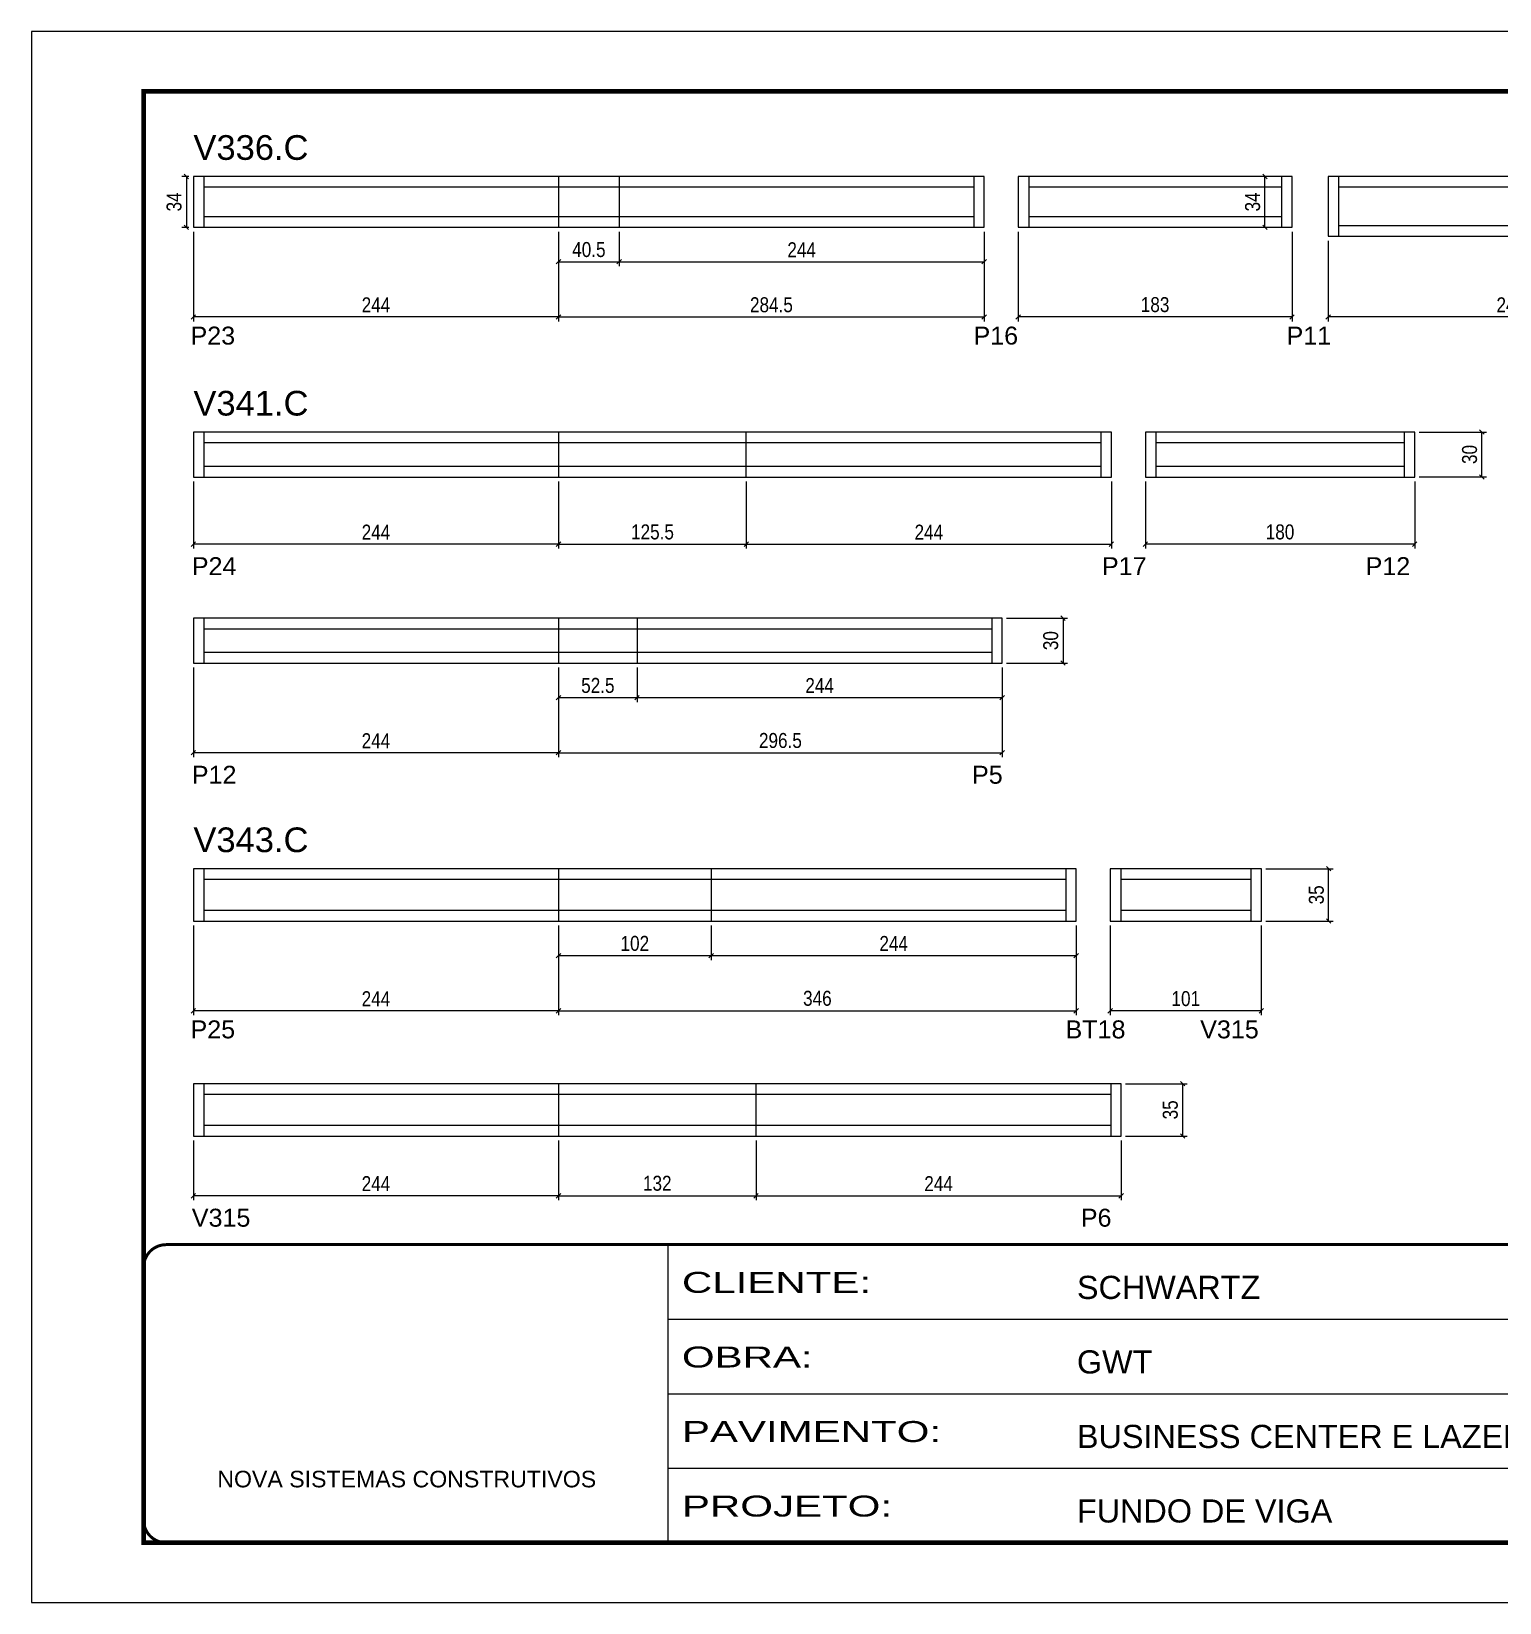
# Model space of a CAD drawing. Extents: x 3245 to 12416, y 917 to 10295.
# Drawn here: x 6429 to 7410, y 6660 to 7710 of the extents above; entities that cross this region are included whole.
import ezdxf

# ---------------------------------------------------------------- set-up
doc = ezdxf.new("R2010")
doc.units = 0
doc.linetypes.add('CONTINUO', pattern=[0])
doc.linetypes.add('DASHED', pattern=[0.75, 0.5, -0.25])
for name, color, linetype in [('5', 5, 'Continuous'), ('COTA', 241, 'Continuous'), ('NOMENCLATURA', 7, 'Continuous'), ('Painéis', 200, 'Continuous'), ('SARR_2.2x7', 40, 'Continuous')]:
    doc.layers.add(name, color=color, linetype=linetype)
doc.layers.add('Folhas', color=255, linetype='Continuous', lineweight=9)
doc.layers.add('SARRAFO DE PRESSAO', color=251, linetype='DASHED', lineweight=9)
doc.styles.add('ARIAL', font='arial.ttf')
doc.styles.add('COTA TECNICA-50', font='techl___.ttf', dxfattribs={"height": 10})
doc.styles.get("Standard").update_dxf_attribs({"font": 'arial.ttf'})
doc.styles.add('Tecnologia', font='')
doc.styles.get('Tecnologia').set_extended_font_data('Forgotten Futurist')
doc.dimstyles.new('COTA PAINEL-50', dxfattribs={"dimtxt": 10, "dimasz": 3, "dimexe": 3, "dimexo": 3, "dimgap": 3, "dimtad": 1, "dimdec": 1, "dimzin": 12, "dimdsep": 46, "dimtxsty": 'COTA TECNICA-50', "dimblk1": 'OBLIQUE', "dimblk2": 'OBLIQUE', "dimsah": 1, "dimcen": 0.9, "dimclrd": 4, "dimclre": 4, "dimclrt": 240, "dimadec": 1, "dimazin": 3, "dimtfac": 1, "dimtdec": 1, "dimtmove": 0, "dimatfit": 3, "dimfxl": 1, "dimtolj": 1, "dimtzin": 12, "dimarcsym": 0})

# ---------------------------------------------------------------- blocks, each defined once
blk = doc.blocks.new('9999999999')
at = {"color": 30, "linetype": 'CONTINUO'}
for p, q in [((98564.6, 34230.2), (98564.6, 34429.4)), ((98564.6, 34379.6), (99584, 34379.6)), ((98564.6, 34329.8), (99488, 34329.8)), ((98564.6, 34280), (99488, 34280))]:
    blk.add_line(p, q, dxfattribs=at)
at = {"color": 30, "linetype": 'CONTINUO', "const_width": 2}
blk.add_lwpolyline([(99584, 34230.2), (99584, 34414.4, 0.414214), (99569, 34429.4), (98229, 34429.4, 0.414214), (98214, 34414.4), (98214, 34245.2, 0.414214), (98229, 34230.2), (99584, 34230.2)], format="xyb", dxfattribs=at)
at = {"layer": 'Folhas'}
blk.add_lwpolyline([(98139, 34190.2), (99624, 34190.2), (99624, 35240.2), (98139, 35240.2)], close=True, dxfattribs=at)
at = {"layer": 'Folhas', "color": 30, "const_width": 3}
blk.add_lwpolyline([(98214, 34230.2), (99584, 34230.2), (99584, 35200.2), (98214, 35200.2)], close=True, dxfattribs=at)
at = {"color": 7, "linetype": 'Continuous', "ltscale": 5, "style": 'ARIAL'}
for s, height, p in [('SCHWARTZ', 15.48, (98837.7, 34393.1)), ('GWT', 15.48, (98837.7, 34343.3)), ('BUSINESS CENTER E LAZER - PROJEÇÃO', 15.483, (98837.7, 34293.5)), ('NOVA SISTEMAS CONSTRUTIVOS', 11.059, (98263.2, 34267.2)), ('FUNDO DE VIGA', 15.483, (98837.7, 34243.7))]:
    blk.add_text(s, height=height, dxfattribs=at).set_placement(p)
at = {"layer": 'Folhas', "color": 7, "style": 'Tecnologia', "width": 1.5}
for s, p in [('CLIENTE:', (98573.7, 34397.2)), ('OBRA:', (98573.7, 34347.3)), ('PAVIMENTO:', (98573.7, 34297.5)), ('PROJETO:', (98573.7, 34247.7))]:
    blk.add_text(s, height=14, dxfattribs=at).set_placement(p)
blk = doc.blocks.new('_Oblique')
at = {"color": 0, "linetype": 'ByBlock', "lineweight": -2}
blk.add_line((-0.5, -0.5), (0.5, 0.5), dxfattribs=at)
blk = doc.blocks.new('*D378')
at = {"layer": 'COTA', "color": 4, "linetype": 'ByBlock', "lineweight": -2, "transparency": 16777216}
for p, q in [((6537.1, 7576.2), (6537.1, 7516.3)), ((6781.1, 7576.2), (6781.1, 7516.3)), ((6781.1, 7519.3), (6537.1, 7519.3))]:
    blk.add_line(p, q, dxfattribs=at)
at = {"layer": 'Defpoints', "color": 0, "linetype": 'ByBlock', "transparency": 16777216}
for p in [(6537.1, 7579.2), (6781.1, 7579.2), (6537.1, 7519.3)]:
    blk.add_point(p, dxfattribs=at)
at = {"layer": 'COTA', "color": 4, "linetype": 'ByBlock', "lineweight": -2, "transparency": 16777216, "xscale": 3, "yscale": 3, "zscale": 3, "rotation": 180}
blk.add_blockref('_Oblique', (6537.1, 7519.3), dxfattribs=at)
at = {"layer": 'COTA', "color": 4, "linetype": 'ByBlock', "lineweight": -2, "transparency": 16777216, "xscale": 3, "yscale": 3, "zscale": 3}
blk.add_blockref('_Oblique', (6781.1, 7519.3), dxfattribs=at)
at = {"layer": 'COTA', "color": 240, "linetype": 'ByBlock', "transparency": 16777216, "insert": (6659.1, 7527.4), "char_height": 10, "attachment_point": 5, "style": 'COTA TECNICA-50'}
blk.add_mtext('\\A1;244', dxfattribs=at)
blk = doc.blocks.new('*D379')
at = {"layer": 'COTA', "color": 4, "linetype": 'ByBlock', "lineweight": -2, "transparency": 16777216}
for p, q in [((6781.1, 7576.2), (6781.1, 7516.3)), ((7065.6, 7576.2), (7065.6, 7516.3)), ((6781.1, 7519.3), (7065.6, 7519.3))]:
    blk.add_line(p, q, dxfattribs=at)
at = {"layer": 'Defpoints', "color": 0, "linetype": 'ByBlock', "transparency": 16777216}
for p in [(6781.1, 7579.2), (7065.6, 7579.2), (7065.6, 7519.3)]:
    blk.add_point(p, dxfattribs=at)
at = {"layer": 'COTA', "color": 4, "linetype": 'ByBlock', "lineweight": -2, "transparency": 16777216, "xscale": 3, "yscale": 3, "zscale": 3, "rotation": 180}
blk.add_blockref('_Oblique', (6781.1, 7519.3), dxfattribs=at)
at = {"layer": 'COTA', "color": 4, "linetype": 'ByBlock', "lineweight": -2, "transparency": 16777216, "xscale": 3, "yscale": 3, "zscale": 3}
blk.add_blockref('_Oblique', (7065.6, 7519.3), dxfattribs=at)
at = {"layer": 'COTA', "color": 240, "linetype": 'ByBlock', "transparency": 16777216, "insert": (6923.4, 7527.4), "char_height": 10, "attachment_point": 5, "style": 'COTA TECNICA-50'}
blk.add_mtext('\\A1;284.5', dxfattribs=at)
blk = doc.blocks.new('*D380')
at = {"layer": 'COTA', "color": 4, "linetype": 'ByBlock', "lineweight": -2, "transparency": 16777216}
for p, q in [((6781.1, 7576.2), (6781.1, 7553.2)), ((6821.6, 7576.2), (6821.6, 7553.2)), ((6781.1, 7556.2), (6821.6, 7556.2))]:
    blk.add_line(p, q, dxfattribs=at)
at = {"layer": 'Defpoints', "color": 0, "linetype": 'ByBlock', "transparency": 16777216}
for p in [(6781.1, 7579.2), (6821.6, 7579.2), (6821.6, 7556.2)]:
    blk.add_point(p, dxfattribs=at)
at = {"layer": 'COTA', "color": 4, "linetype": 'ByBlock', "lineweight": -2, "transparency": 16777216, "xscale": 3, "yscale": 3, "zscale": 3, "rotation": 180}
blk.add_blockref('_Oblique', (6781.1, 7556.2), dxfattribs=at)
at = {"layer": 'COTA', "color": 4, "linetype": 'ByBlock', "lineweight": -2, "transparency": 16777216, "xscale": 3, "yscale": 3, "zscale": 3}
blk.add_blockref('_Oblique', (6821.6, 7556.2), dxfattribs=at)
at = {"layer": 'COTA', "color": 240, "linetype": 'ByBlock', "transparency": 16777216, "insert": (6801.4, 7564.3), "char_height": 10, "attachment_point": 5, "style": 'COTA TECNICA-50'}
blk.add_mtext('\\A1;40.5', dxfattribs=at)
blk = doc.blocks.new('*D381')
at = {"layer": 'COTA', "color": 4, "linetype": 'ByBlock', "lineweight": -2, "transparency": 16777216}
for p, q in [((6821.6, 7576.2), (6821.6, 7553.2)), ((7065.6, 7576.2), (7065.6, 7553.2)), ((6821.6, 7556.2), (7065.6, 7556.2))]:
    blk.add_line(p, q, dxfattribs=at)
at = {"layer": 'Defpoints', "color": 0, "linetype": 'ByBlock', "transparency": 16777216}
for p in [(6821.6, 7579.2), (7065.6, 7579.2), (7065.6, 7556.2)]:
    blk.add_point(p, dxfattribs=at)
at = {"layer": 'COTA', "color": 4, "linetype": 'ByBlock', "lineweight": -2, "transparency": 16777216, "xscale": 3, "yscale": 3, "zscale": 3, "rotation": 180}
blk.add_blockref('_Oblique', (6821.6, 7556.2), dxfattribs=at)
at = {"layer": 'COTA', "color": 4, "linetype": 'ByBlock', "lineweight": -2, "transparency": 16777216, "xscale": 3, "yscale": 3, "zscale": 3}
blk.add_blockref('_Oblique', (7065.6, 7556.2), dxfattribs=at)
at = {"layer": 'COTA', "color": 240, "linetype": 'ByBlock', "transparency": 16777216, "insert": (6943.6, 7564.2), "char_height": 10, "attachment_point": 5, "style": 'COTA TECNICA-50'}
blk.add_mtext('\\A1;244', dxfattribs=at)
blk = doc.blocks.new('*D382')
at = {"layer": 'COTA', "color": 4, "linetype": 'ByBlock', "lineweight": -2, "transparency": 16777216}
for p, q in [((7088.3, 7576.2), (7088.3, 7516.3)), ((7271.3, 7576.2), (7271.3, 7516.3)), ((7271.3, 7519.3), (7088.3, 7519.3))]:
    blk.add_line(p, q, dxfattribs=at)
at = {"layer": 'Defpoints', "color": 0, "linetype": 'ByBlock', "transparency": 16777216}
for p in [(7088.3, 7579.2), (7271.3, 7579.2), (7088.3, 7519.3)]:
    blk.add_point(p, dxfattribs=at)
at = {"layer": 'COTA', "color": 4, "linetype": 'ByBlock', "lineweight": -2, "transparency": 16777216, "xscale": 3, "yscale": 3, "zscale": 3, "rotation": 180}
blk.add_blockref('_Oblique', (7088.3, 7519.3), dxfattribs=at)
at = {"layer": 'COTA', "color": 4, "linetype": 'ByBlock', "lineweight": -2, "transparency": 16777216, "xscale": 3, "yscale": 3, "zscale": 3}
blk.add_blockref('_Oblique', (7271.3, 7519.3), dxfattribs=at)
at = {"layer": 'COTA', "color": 240, "linetype": 'ByBlock', "transparency": 16777216, "insert": (7179.8, 7527.5), "char_height": 10, "attachment_point": 5, "style": 'COTA TECNICA-50'}
blk.add_mtext('\\A1;183', dxfattribs=at)
blk = doc.blocks.new('*D383')
at = {"layer": 'COTA', "color": 4, "linetype": 'ByBlock', "lineweight": -2, "transparency": 16777216}
for p, q in [((7295.5, 7570.2), (7295.5, 7516.3)), ((7539.5, 7570.2), (7539.5, 7516.3)), ((7539.5, 7519.3), (7295.5, 7519.3))]:
    blk.add_line(p, q, dxfattribs=at)
at = {"layer": 'Defpoints', "color": 0, "linetype": 'ByBlock', "transparency": 16777216}
for p in [(7295.5, 7573.2), (7539.5, 7573.2), (7295.5, 7519.3)]:
    blk.add_point(p, dxfattribs=at)
at = {"layer": 'COTA', "color": 4, "linetype": 'ByBlock', "lineweight": -2, "transparency": 16777216, "xscale": 3, "yscale": 3, "zscale": 3, "rotation": 180}
blk.add_blockref('_Oblique', (7295.5, 7519.3), dxfattribs=at)
at = {"layer": 'COTA', "color": 4, "linetype": 'ByBlock', "lineweight": -2, "transparency": 16777216, "xscale": 3, "yscale": 3, "zscale": 3}
blk.add_blockref('_Oblique', (7539.5, 7519.3), dxfattribs=at)
at = {"layer": 'COTA', "color": 240, "linetype": 'ByBlock', "transparency": 16777216, "insert": (7417.5, 7527.4), "char_height": 10, "attachment_point": 5, "style": 'COTA TECNICA-50'}
blk.add_mtext('\\A1;244', dxfattribs=at)
blk = doc.blocks.new('*D262')
at = {"layer": 'COTA', "color": 4, "linetype": 'ByBlock', "lineweight": -2, "transparency": 16777216}
for p, q in [((6537.1, 7409.4), (6537.1, 7364.5)), ((6781.1, 7409.4), (6781.1, 7364.5)), ((6781.1, 7367.5), (6537.1, 7367.5))]:
    blk.add_line(p, q, dxfattribs=at)
at = {"layer": 'Defpoints', "color": 0, "linetype": 'ByBlock', "transparency": 16777216}
for p in [(6537.1, 7412.4), (6781.1, 7412.4), (6537.1, 7367.5)]:
    blk.add_point(p, dxfattribs=at)
at = {"layer": 'COTA', "color": 4, "linetype": 'ByBlock', "lineweight": -2, "transparency": 16777216, "xscale": 3, "yscale": 3, "zscale": 3, "rotation": 180}
blk.add_blockref('_Oblique', (6537.1, 7367.5), dxfattribs=at)
at = {"layer": 'COTA', "color": 4, "linetype": 'ByBlock', "lineweight": -2, "transparency": 16777216, "xscale": 3, "yscale": 3, "zscale": 3}
blk.add_blockref('_Oblique', (6781.1, 7367.5), dxfattribs=at)
at = {"layer": 'COTA', "color": 240, "linetype": 'ByBlock', "transparency": 16777216, "insert": (6659.1, 7375.5), "char_height": 10, "attachment_point": 5, "style": 'COTA TECNICA-50'}
blk.add_mtext('\\A1;244', dxfattribs=at)
blk = doc.blocks.new('*D395')
at = {"layer": 'COTA', "color": 4, "linetype": 'ByBlock', "lineweight": -2, "transparency": 16777216}
for p, q in [((6781.1, 7409.4), (6781.1, 7364.5)), ((6906.6, 7409.4), (6906.6, 7364.5)), ((6781.1, 7367.5), (6906.6, 7367.5))]:
    blk.add_line(p, q, dxfattribs=at)
at = {"layer": 'Defpoints', "color": 0, "linetype": 'ByBlock', "transparency": 16777216}
for p in [(6781.1, 7412.4), (6906.6, 7412.4), (6906.6, 7367.5)]:
    blk.add_point(p, dxfattribs=at)
at = {"layer": 'COTA', "color": 4, "linetype": 'ByBlock', "lineweight": -2, "transparency": 16777216, "xscale": 3, "yscale": 3, "zscale": 3, "rotation": 180}
blk.add_blockref('_Oblique', (6781.1, 7367.5), dxfattribs=at)
at = {"layer": 'COTA', "color": 4, "linetype": 'ByBlock', "lineweight": -2, "transparency": 16777216, "xscale": 3, "yscale": 3, "zscale": 3}
blk.add_blockref('_Oblique', (6906.6, 7367.5), dxfattribs=at)
at = {"layer": 'COTA', "color": 240, "linetype": 'ByBlock', "transparency": 16777216, "insert": (6843.9, 7375.6), "char_height": 10, "attachment_point": 5, "style": 'COTA TECNICA-50'}
blk.add_mtext('\\A1;125.5', dxfattribs=at)
blk = doc.blocks.new('*D396')
at = {"layer": 'COTA', "color": 4, "linetype": 'ByBlock', "lineweight": -2, "transparency": 16777216}
for p, q in [((6906.6, 7409.4), (6906.6, 7364.5)), ((7150.6, 7409.4), (7150.6, 7364.5)), ((6906.6, 7367.5), (7150.6, 7367.5))]:
    blk.add_line(p, q, dxfattribs=at)
at = {"layer": 'Defpoints', "color": 0, "linetype": 'ByBlock', "transparency": 16777216}
for p in [(6906.6, 7412.4), (7150.6, 7412.4), (7150.6, 7367.5)]:
    blk.add_point(p, dxfattribs=at)
at = {"layer": 'COTA', "color": 4, "linetype": 'ByBlock', "lineweight": -2, "transparency": 16777216, "xscale": 3, "yscale": 3, "zscale": 3, "rotation": 180}
blk.add_blockref('_Oblique', (6906.6, 7367.5), dxfattribs=at)
at = {"layer": 'COTA', "color": 4, "linetype": 'ByBlock', "lineweight": -2, "transparency": 16777216, "xscale": 3, "yscale": 3, "zscale": 3}
blk.add_blockref('_Oblique', (7150.6, 7367.5), dxfattribs=at)
at = {"layer": 'COTA', "color": 240, "linetype": 'ByBlock', "transparency": 16777216, "insert": (7028.6, 7375.5), "char_height": 10, "attachment_point": 5, "style": 'COTA TECNICA-50'}
blk.add_mtext('\\A1;244', dxfattribs=at)
blk = doc.blocks.new('*D397')
at = {"layer": 'COTA', "color": 4, "linetype": 'ByBlock', "lineweight": -2, "transparency": 16777216}
for p, q in [((7173.3, 7409.4), (7173.3, 7364.5)), ((7353.3, 7409.4), (7353.3, 7364.5)), ((7353.3, 7367.5), (7173.3, 7367.5))]:
    blk.add_line(p, q, dxfattribs=at)
at = {"layer": 'Defpoints', "color": 0, "linetype": 'ByBlock', "transparency": 16777216}
for p in [(7173.3, 7412.4), (7353.3, 7412.4), (7173.3, 7367.5)]:
    blk.add_point(p, dxfattribs=at)
at = {"layer": 'COTA', "color": 4, "linetype": 'ByBlock', "lineweight": -2, "transparency": 16777216, "xscale": 3, "yscale": 3, "zscale": 3, "rotation": 180}
blk.add_blockref('_Oblique', (7173.3, 7367.5), dxfattribs=at)
at = {"layer": 'COTA', "color": 4, "linetype": 'ByBlock', "lineweight": -2, "transparency": 16777216, "xscale": 3, "yscale": 3, "zscale": 3}
blk.add_blockref('_Oblique', (7353.3, 7367.5), dxfattribs=at)
at = {"layer": 'COTA', "color": 240, "linetype": 'ByBlock', "transparency": 16777216, "insert": (7263.3, 7375.6), "char_height": 10, "attachment_point": 5, "style": 'COTA TECNICA-50'}
blk.add_mtext('\\A1;180', dxfattribs=at)
blk = doc.blocks.new('*D398')
at = {"layer": 'COTA', "color": 4, "linetype": 'ByBlock', "lineweight": -2, "transparency": 16777216}
for p, q in [((7268.3, 7613.2), (7250.2, 7613.2)), ((7253.2, 7579.2), (7253.2, 7613.2)), ((7268.3, 7579.2), (7250.2, 7579.2))]:
    blk.add_line(p, q, dxfattribs=at)
at = {"layer": 'Defpoints', "color": 0, "linetype": 'ByBlock', "transparency": 16777216}
for p in [(7253.2, 7613.2), (7271.3, 7613.2), (7271.3, 7579.2)]:
    blk.add_point(p, dxfattribs=at)
at = {"layer": 'COTA', "color": 4, "linetype": 'ByBlock', "lineweight": -2, "transparency": 16777216, "xscale": 3, "yscale": 3, "zscale": 3}
for p, rotation in [((7253.2, 7613.2), 90), ((7253.2, 7579.2), 270)]:
    blk.add_blockref('_Oblique', p, dxfattribs=dict(at, rotation=rotation))
at = {"layer": 'COTA', "color": 240, "linetype": 'ByBlock', "transparency": 16777216, "insert": (7245, 7596.2), "char_height": 10, "attachment_point": 5, "rotation": 90, "style": 'COTA TECNICA-50'}
blk.add_mtext('\\A1;34', dxfattribs=at)
blk = doc.blocks.new('*D399')
at = {"layer": 'COTA', "color": 4, "linetype": 'ByBlock', "lineweight": -2, "transparency": 16777216}
for p, q in [((6534.1, 7613.2), (6529.4, 7613.2)), ((6532.4, 7613.2), (6532.4, 7579.2)), ((6534.1, 7579.2), (6529.4, 7579.2))]:
    blk.add_line(p, q, dxfattribs=at)
at = {"layer": 'Defpoints', "color": 0, "linetype": 'ByBlock', "transparency": 16777216}
for p in [(6537.1, 7613.2), (6532.4, 7579.2), (6537.1, 7579.2)]:
    blk.add_point(p, dxfattribs=at)
at = {"layer": 'COTA', "color": 4, "linetype": 'ByBlock', "lineweight": -2, "transparency": 16777216, "xscale": 3, "yscale": 3, "zscale": 3}
for p, rotation in [((6532.4, 7613.2), 90), ((6532.4, 7579.2), 270)]:
    blk.add_blockref('_Oblique', p, dxfattribs=dict(at, rotation=rotation))
at = {"layer": 'COTA', "color": 240, "linetype": 'ByBlock', "transparency": 16777216, "insert": (6524.2, 7596.2), "char_height": 10, "attachment_point": 5, "rotation": 90, "style": 'COTA TECNICA-50'}
blk.add_mtext('\\A1;34', dxfattribs=at)
blk = doc.blocks.new('*D400')
at = {"layer": 'COTA', "color": 4, "linetype": 'ByBlock', "lineweight": -2, "transparency": 16777216}
for p, q in [((6537.1, 7285), (6537.1, 7225.1)), ((6781.1, 7285), (6781.1, 7225.1)), ((6781.1, 7228.1), (6537.1, 7228.1))]:
    blk.add_line(p, q, dxfattribs=at)
at = {"layer": 'Defpoints', "color": 0, "linetype": 'ByBlock', "transparency": 16777216}
for p in [(6537.1, 7288), (6781.1, 7288), (6537.1, 7228.1)]:
    blk.add_point(p, dxfattribs=at)
at = {"layer": 'COTA', "color": 4, "linetype": 'ByBlock', "lineweight": -2, "transparency": 16777216, "xscale": 3, "yscale": 3, "zscale": 3, "rotation": 180}
blk.add_blockref('_Oblique', (6537.1, 7228.1), dxfattribs=at)
at = {"layer": 'COTA', "color": 4, "linetype": 'ByBlock', "lineweight": -2, "transparency": 16777216, "xscale": 3, "yscale": 3, "zscale": 3}
blk.add_blockref('_Oblique', (6781.1, 7228.1), dxfattribs=at)
at = {"layer": 'COTA', "color": 240, "linetype": 'ByBlock', "transparency": 16777216, "insert": (6659.1, 7236.1), "char_height": 10, "attachment_point": 5, "style": 'COTA TECNICA-50'}
blk.add_mtext('\\A1;244', dxfattribs=at)
blk = doc.blocks.new('*D401')
at = {"layer": 'COTA', "color": 4, "linetype": 'ByBlock', "lineweight": -2, "transparency": 16777216}
for p, q in [((6781.1, 7285), (6781.1, 7225.1)), ((7077.6, 7285), (7077.6, 7225.1)), ((6781.1, 7228.1), (7077.6, 7228.1))]:
    blk.add_line(p, q, dxfattribs=at)
at = {"layer": 'Defpoints', "color": 0, "linetype": 'ByBlock', "transparency": 16777216}
for p in [(6781.1, 7288), (7077.6, 7288), (7077.6, 7228.1)]:
    blk.add_point(p, dxfattribs=at)
at = {"layer": 'COTA', "color": 4, "linetype": 'ByBlock', "lineweight": -2, "transparency": 16777216, "xscale": 3, "yscale": 3, "zscale": 3, "rotation": 180}
blk.add_blockref('_Oblique', (6781.1, 7228.1), dxfattribs=at)
at = {"layer": 'COTA', "color": 4, "linetype": 'ByBlock', "lineweight": -2, "transparency": 16777216, "xscale": 3, "yscale": 3, "zscale": 3}
blk.add_blockref('_Oblique', (7077.6, 7228.1), dxfattribs=at)
at = {"layer": 'COTA', "color": 240, "linetype": 'ByBlock', "transparency": 16777216, "insert": (6929.4, 7236.2), "char_height": 10, "attachment_point": 5, "style": 'COTA TECNICA-50'}
blk.add_mtext('\\A1;296.5', dxfattribs=at)
blk = doc.blocks.new('*D402')
at = {"layer": 'COTA', "color": 4, "linetype": 'ByBlock', "lineweight": -2, "transparency": 16777216}
for p, q in [((6781.1, 7285), (6781.1, 7261.9)), ((6833.6, 7285), (6833.6, 7261.9)), ((6781.1, 7264.9), (6833.6, 7264.9))]:
    blk.add_line(p, q, dxfattribs=at)
at = {"layer": 'Defpoints', "color": 0, "linetype": 'ByBlock', "transparency": 16777216}
for p in [(6781.1, 7288), (6833.6, 7288), (6833.6, 7264.9)]:
    blk.add_point(p, dxfattribs=at)
at = {"layer": 'COTA', "color": 4, "linetype": 'ByBlock', "lineweight": -2, "transparency": 16777216, "xscale": 3, "yscale": 3, "zscale": 3, "rotation": 180}
blk.add_blockref('_Oblique', (6781.1, 7264.9), dxfattribs=at)
at = {"layer": 'COTA', "color": 4, "linetype": 'ByBlock', "lineweight": -2, "transparency": 16777216, "xscale": 3, "yscale": 3, "zscale": 3}
blk.add_blockref('_Oblique', (6833.6, 7264.9), dxfattribs=at)
at = {"layer": 'COTA', "color": 240, "linetype": 'ByBlock', "transparency": 16777216, "insert": (6807.4, 7273), "char_height": 10, "attachment_point": 5, "style": 'COTA TECNICA-50'}
blk.add_mtext('\\A1;52.5', dxfattribs=at)
blk = doc.blocks.new('*D403')
at = {"layer": 'COTA', "color": 4, "linetype": 'ByBlock', "lineweight": -2, "transparency": 16777216}
for p, q in [((6833.6, 7285), (6833.6, 7261.9)), ((7077.6, 7285), (7077.6, 7261.9)), ((6833.6, 7264.9), (7077.6, 7264.9))]:
    blk.add_line(p, q, dxfattribs=at)
at = {"layer": 'Defpoints', "color": 0, "linetype": 'ByBlock', "transparency": 16777216}
for p in [(6833.6, 7288), (7077.6, 7288), (7077.6, 7264.9)]:
    blk.add_point(p, dxfattribs=at)
at = {"layer": 'COTA', "color": 4, "linetype": 'ByBlock', "lineweight": -2, "transparency": 16777216, "xscale": 3, "yscale": 3, "zscale": 3, "rotation": 180}
blk.add_blockref('_Oblique', (6833.6, 7264.9), dxfattribs=at)
at = {"layer": 'COTA', "color": 4, "linetype": 'ByBlock', "lineweight": -2, "transparency": 16777216, "xscale": 3, "yscale": 3, "zscale": 3}
blk.add_blockref('_Oblique', (7077.6, 7264.9), dxfattribs=at)
at = {"layer": 'COTA', "color": 240, "linetype": 'ByBlock', "transparency": 16777216, "insert": (6955.6, 7273), "char_height": 10, "attachment_point": 5, "style": 'COTA TECNICA-50'}
blk.add_mtext('\\A1;244', dxfattribs=at)
blk = doc.blocks.new('*D404')
at = {"layer": 'COTA', "color": 4, "linetype": 'ByBlock', "lineweight": -2, "transparency": 16777216}
for p, q in [((7356.3, 7442.4), (7401.2, 7442.4)), ((7398.2, 7412.4), (7398.2, 7442.4)), ((7356.3, 7412.4), (7401.2, 7412.4))]:
    blk.add_line(p, q, dxfattribs=at)
at = {"layer": 'Defpoints', "color": 0, "linetype": 'ByBlock', "transparency": 16777216}
for p in [(7353.3, 7442.4), (7398.2, 7442.4), (7353.3, 7412.4)]:
    blk.add_point(p, dxfattribs=at)
at = {"layer": 'COTA', "color": 4, "linetype": 'ByBlock', "lineweight": -2, "transparency": 16777216, "xscale": 3, "yscale": 3, "zscale": 3}
for p, rotation in [((7398.2, 7442.4), 90), ((7398.2, 7412.4), 270)]:
    blk.add_blockref('_Oblique', p, dxfattribs=dict(at, rotation=rotation))
at = {"layer": 'COTA', "color": 240, "linetype": 'ByBlock', "transparency": 16777216, "insert": (7390, 7427.4), "char_height": 10, "attachment_point": 5, "rotation": 90, "style": 'COTA TECNICA-50'}
blk.add_mtext('\\A1;30', dxfattribs=at)
blk = doc.blocks.new('*D405')
at = {"layer": 'COTA', "color": 4, "linetype": 'ByBlock', "lineweight": -2, "transparency": 16777216}
for p, q in [((7080.6, 7318), (7121.3, 7318)), ((7118.3, 7318), (7118.3, 7288)), ((7080.6, 7288), (7121.3, 7288))]:
    blk.add_line(p, q, dxfattribs=at)
at = {"layer": 'Defpoints', "color": 0, "linetype": 'ByBlock', "transparency": 16777216}
for p in [(7077.6, 7318), (7077.6, 7288), (7118.3, 7288)]:
    blk.add_point(p, dxfattribs=at)
at = {"layer": 'COTA', "color": 4, "linetype": 'ByBlock', "lineweight": -2, "transparency": 16777216, "xscale": 3, "yscale": 3, "zscale": 3}
for p, rotation in [((7118.3, 7318), 90), ((7118.3, 7288), 270)]:
    blk.add_blockref('_Oblique', p, dxfattribs=dict(at, rotation=rotation))
at = {"layer": 'COTA', "color": 240, "linetype": 'ByBlock', "transparency": 16777216, "insert": (7110.1, 7303), "char_height": 10, "attachment_point": 5, "rotation": 90, "style": 'COTA TECNICA-50'}
blk.add_mtext('\\A1;30', dxfattribs=at)
blk = doc.blocks.new('*D406')
at = {"layer": 'COTA', "color": 4, "linetype": 'ByBlock', "lineweight": -2, "transparency": 16777216}
for p, q in [((6537.1, 7112.6), (6537.1, 7052.6)), ((6781.1, 7112.6), (6781.1, 7052.6)), ((6781.1, 7055.6), (6537.1, 7055.6))]:
    blk.add_line(p, q, dxfattribs=at)
at = {"layer": 'Defpoints', "color": 0, "linetype": 'ByBlock', "transparency": 16777216}
for p in [(6537.1, 7115.6), (6781.1, 7115.6), (6537.1, 7055.6)]:
    blk.add_point(p, dxfattribs=at)
at = {"layer": 'COTA', "color": 4, "linetype": 'ByBlock', "lineweight": -2, "transparency": 16777216, "xscale": 3, "yscale": 3, "zscale": 3, "rotation": 180}
blk.add_blockref('_Oblique', (6537.1, 7055.6), dxfattribs=at)
at = {"layer": 'COTA', "color": 4, "linetype": 'ByBlock', "lineweight": -2, "transparency": 16777216, "xscale": 3, "yscale": 3, "zscale": 3}
blk.add_blockref('_Oblique', (6781.1, 7055.6), dxfattribs=at)
at = {"layer": 'COTA', "color": 240, "linetype": 'ByBlock', "transparency": 16777216, "insert": (6659.1, 7063.7), "char_height": 10, "attachment_point": 5, "style": 'COTA TECNICA-50'}
blk.add_mtext('\\A1;244', dxfattribs=at)
blk = doc.blocks.new('*D421')
at = {"layer": 'COTA', "color": 4, "linetype": 'ByBlock', "lineweight": -2, "transparency": 16777216}
for p, q in [((6781.1, 7112.6), (6781.1, 7052.6)), ((7127.1, 7112.6), (7127.1, 7052.6)), ((6781.1, 7055.6), (7127.1, 7055.6))]:
    blk.add_line(p, q, dxfattribs=at)
at = {"layer": 'Defpoints', "color": 0, "linetype": 'ByBlock', "transparency": 16777216}
for p in [(6781.1, 7115.6), (7127.1, 7115.6), (7127.1, 7055.6)]:
    blk.add_point(p, dxfattribs=at)
at = {"layer": 'COTA', "color": 4, "linetype": 'ByBlock', "lineweight": -2, "transparency": 16777216, "xscale": 3, "yscale": 3, "zscale": 3, "rotation": 180}
blk.add_blockref('_Oblique', (6781.1, 7055.6), dxfattribs=at)
at = {"layer": 'COTA', "color": 4, "linetype": 'ByBlock', "lineweight": -2, "transparency": 16777216, "xscale": 3, "yscale": 3, "zscale": 3}
blk.add_blockref('_Oblique', (7127.1, 7055.6), dxfattribs=at)
at = {"layer": 'COTA', "color": 240, "linetype": 'ByBlock', "transparency": 16777216, "insert": (6954.1, 7063.9), "char_height": 10, "attachment_point": 5, "style": 'COTA TECNICA-50'}
blk.add_mtext('\\A1;346', dxfattribs=at)
blk = doc.blocks.new('*D422')
at = {"layer": 'COTA', "color": 4, "linetype": 'ByBlock', "lineweight": -2, "transparency": 16777216}
for p, q in [((6781.1, 7112.6), (6781.1, 7089.5)), ((6883.1, 7112.6), (6883.1, 7089.5)), ((6781.1, 7092.5), (6883.1, 7092.5))]:
    blk.add_line(p, q, dxfattribs=at)
at = {"layer": 'Defpoints', "color": 0, "linetype": 'ByBlock', "transparency": 16777216}
for p in [(6781.1, 7115.6), (6883.1, 7115.6), (6883.1, 7092.5)]:
    blk.add_point(p, dxfattribs=at)
at = {"layer": 'COTA', "color": 4, "linetype": 'ByBlock', "lineweight": -2, "transparency": 16777216, "xscale": 3, "yscale": 3, "zscale": 3, "rotation": 180}
blk.add_blockref('_Oblique', (6781.1, 7092.5), dxfattribs=at)
at = {"layer": 'COTA', "color": 4, "linetype": 'ByBlock', "lineweight": -2, "transparency": 16777216, "xscale": 3, "yscale": 3, "zscale": 3}
blk.add_blockref('_Oblique', (6883.1, 7092.5), dxfattribs=at)
at = {"layer": 'COTA', "color": 240, "linetype": 'ByBlock', "transparency": 16777216, "insert": (6832.1, 7100.6), "char_height": 10, "attachment_point": 5, "style": 'COTA TECNICA-50'}
blk.add_mtext('\\A1;102', dxfattribs=at)
blk = doc.blocks.new('*D423')
at = {"layer": 'COTA', "color": 4, "linetype": 'ByBlock', "lineweight": -2, "transparency": 16777216}
for p, q in [((6883.1, 7112.6), (6883.1, 7089.5)), ((7127.1, 7112.6), (7127.1, 7089.5)), ((6883.1, 7092.5), (7127.1, 7092.5))]:
    blk.add_line(p, q, dxfattribs=at)
at = {"layer": 'Defpoints', "color": 0, "linetype": 'ByBlock', "transparency": 16777216}
for p in [(6883.1, 7115.6), (7127.1, 7115.6), (7127.1, 7092.5)]:
    blk.add_point(p, dxfattribs=at)
at = {"layer": 'COTA', "color": 4, "linetype": 'ByBlock', "lineweight": -2, "transparency": 16777216, "xscale": 3, "yscale": 3, "zscale": 3, "rotation": 180}
blk.add_blockref('_Oblique', (6883.1, 7092.5), dxfattribs=at)
at = {"layer": 'COTA', "color": 4, "linetype": 'ByBlock', "lineweight": -2, "transparency": 16777216, "xscale": 3, "yscale": 3, "zscale": 3}
blk.add_blockref('_Oblique', (7127.1, 7092.5), dxfattribs=at)
at = {"layer": 'COTA', "color": 240, "linetype": 'ByBlock', "transparency": 16777216, "insert": (7005.1, 7100.6), "char_height": 10, "attachment_point": 5, "style": 'COTA TECNICA-50'}
blk.add_mtext('\\A1;244', dxfattribs=at)
blk = doc.blocks.new('*D424')
at = {"layer": 'COTA', "color": 4, "linetype": 'ByBlock', "lineweight": -2, "transparency": 16777216}
for p, q in [((7149.8, 7112.6), (7149.8, 7052.6)), ((7250.8, 7112.6), (7250.8, 7052.6)), ((7250.8, 7055.6), (7149.8, 7055.6))]:
    blk.add_line(p, q, dxfattribs=at)
at = {"layer": 'Defpoints', "color": 0, "linetype": 'ByBlock', "transparency": 16777216}
for p in [(7149.8, 7115.6), (7250.8, 7115.6), (7149.8, 7055.6)]:
    blk.add_point(p, dxfattribs=at)
at = {"layer": 'COTA', "color": 4, "linetype": 'ByBlock', "lineweight": -2, "transparency": 16777216, "xscale": 3, "yscale": 3, "zscale": 3, "rotation": 180}
blk.add_blockref('_Oblique', (7149.8, 7055.6), dxfattribs=at)
at = {"layer": 'COTA', "color": 4, "linetype": 'ByBlock', "lineweight": -2, "transparency": 16777216, "xscale": 3, "yscale": 3, "zscale": 3}
blk.add_blockref('_Oblique', (7250.8, 7055.6), dxfattribs=at)
at = {"layer": 'COTA', "color": 240, "linetype": 'ByBlock', "transparency": 16777216, "insert": (7200.3, 7063.7), "char_height": 10, "attachment_point": 5, "style": 'COTA TECNICA-50'}
blk.add_mtext('\\A1;101', dxfattribs=at)
blk = doc.blocks.new('*D425')
at = {"layer": 'COTA', "color": 4, "linetype": 'ByBlock', "lineweight": -2, "transparency": 16777216}
for p, q in [((7253.8, 7150.6), (7298.8, 7150.6)), ((7295.8, 7115.6), (7295.8, 7150.6)), ((7253.8, 7115.6), (7298.8, 7115.6))]:
    blk.add_line(p, q, dxfattribs=at)
at = {"layer": 'Defpoints', "color": 0, "linetype": 'ByBlock', "transparency": 16777216}
for p in [(7250.8, 7150.6), (7295.8, 7150.6), (7250.8, 7115.6)]:
    blk.add_point(p, dxfattribs=at)
at = {"layer": 'COTA', "color": 4, "linetype": 'ByBlock', "lineweight": -2, "transparency": 16777216, "xscale": 3, "yscale": 3, "zscale": 3}
for p, rotation in [((7295.8, 7150.6), 90), ((7295.8, 7115.6), 270)]:
    blk.add_blockref('_Oblique', p, dxfattribs=dict(at, rotation=rotation))
at = {"layer": 'COTA', "color": 240, "linetype": 'ByBlock', "transparency": 16777216, "insert": (7287.6, 7133.1), "char_height": 10, "attachment_point": 5, "rotation": 90, "style": 'COTA TECNICA-50'}
blk.add_mtext('\\A1;35', dxfattribs=at)
blk = doc.blocks.new('*D264')
at = {"layer": 'COTA', "color": 4, "linetype": 'ByBlock', "lineweight": -2, "transparency": 16777216}
for p, q in [((6537.1, 6968.9), (6537.1, 6929)), ((6781.1, 6968.9), (6781.1, 6929)), ((6781.1, 6932), (6537.1, 6932))]:
    blk.add_line(p, q, dxfattribs=at)
at = {"layer": 'Defpoints', "color": 0, "linetype": 'ByBlock', "transparency": 16777216}
for p in [(6537.1, 6971.9), (6781.1, 6971.9), (6537.1, 6932)]:
    blk.add_point(p, dxfattribs=at)
at = {"layer": 'COTA', "color": 4, "linetype": 'ByBlock', "lineweight": -2, "transparency": 16777216, "xscale": 3, "yscale": 3, "zscale": 3, "rotation": 180}
blk.add_blockref('_Oblique', (6537.1, 6932), dxfattribs=at)
at = {"layer": 'COTA', "color": 4, "linetype": 'ByBlock', "lineweight": -2, "transparency": 16777216, "xscale": 3, "yscale": 3, "zscale": 3}
blk.add_blockref('_Oblique', (6781.1, 6932), dxfattribs=at)
at = {"layer": 'COTA', "color": 240, "linetype": 'ByBlock', "transparency": 16777216, "insert": (6659.1, 6940.1), "char_height": 10, "attachment_point": 5, "style": 'COTA TECNICA-50'}
blk.add_mtext('\\A1;244', dxfattribs=at)
blk = doc.blocks.new('*D426')
at = {"layer": 'COTA', "color": 4, "linetype": 'ByBlock', "lineweight": -2, "transparency": 16777216}
for p, q in [((6781.1, 6968.9), (6781.1, 6929)), ((6913.1, 6968.9), (6913.1, 6929)), ((6781.1, 6932), (6913.1, 6932))]:
    blk.add_line(p, q, dxfattribs=at)
at = {"layer": 'Defpoints', "color": 0, "linetype": 'ByBlock', "transparency": 16777216}
for p in [(6781.1, 6971.9), (6913.1, 6971.9), (6913.1, 6932)]:
    blk.add_point(p, dxfattribs=at)
at = {"layer": 'COTA', "color": 4, "linetype": 'ByBlock', "lineweight": -2, "transparency": 16777216, "xscale": 3, "yscale": 3, "zscale": 3, "rotation": 180}
blk.add_blockref('_Oblique', (6781.1, 6932), dxfattribs=at)
at = {"layer": 'COTA', "color": 4, "linetype": 'ByBlock', "lineweight": -2, "transparency": 16777216, "xscale": 3, "yscale": 3, "zscale": 3}
blk.add_blockref('_Oblique', (6913.1, 6932), dxfattribs=at)
at = {"layer": 'COTA', "color": 240, "linetype": 'ByBlock', "transparency": 16777216, "insert": (6847.1, 6940.3), "char_height": 10, "attachment_point": 5, "style": 'COTA TECNICA-50'}
blk.add_mtext('\\A1;132', dxfattribs=at)
blk = doc.blocks.new('*D427')
at = {"layer": 'COTA', "color": 4, "linetype": 'ByBlock', "lineweight": -2, "transparency": 16777216}
for p, q in [((6913.1, 6968.9), (6913.1, 6929)), ((7157.1, 6968.9), (7157.1, 6929)), ((6913.1, 6932), (7157.1, 6932))]:
    blk.add_line(p, q, dxfattribs=at)
at = {"layer": 'Defpoints', "color": 0, "linetype": 'ByBlock', "transparency": 16777216}
for p in [(6913.1, 6971.9), (7157.1, 6971.9), (7157.1, 6932)]:
    blk.add_point(p, dxfattribs=at)
at = {"layer": 'COTA', "color": 4, "linetype": 'ByBlock', "lineweight": -2, "transparency": 16777216, "xscale": 3, "yscale": 3, "zscale": 3, "rotation": 180}
blk.add_blockref('_Oblique', (6913.1, 6932), dxfattribs=at)
at = {"layer": 'COTA', "color": 4, "linetype": 'ByBlock', "lineweight": -2, "transparency": 16777216, "xscale": 3, "yscale": 3, "zscale": 3}
blk.add_blockref('_Oblique', (7157.1, 6932), dxfattribs=at)
at = {"layer": 'COTA', "color": 240, "linetype": 'ByBlock', "transparency": 16777216, "insert": (7035.1, 6940.1), "char_height": 10, "attachment_point": 5, "style": 'COTA TECNICA-50'}
blk.add_mtext('\\A1;244', dxfattribs=at)
blk = doc.blocks.new('*D428')
at = {"layer": 'COTA', "color": 4, "linetype": 'ByBlock', "lineweight": -2, "transparency": 16777216}
for p, q in [((7160.1, 7006.9), (7201.2, 7006.9)), ((7198.2, 7006.9), (7198.2, 6971.9)), ((7160.1, 6971.9), (7201.2, 6971.9))]:
    blk.add_line(p, q, dxfattribs=at)
at = {"layer": 'Defpoints', "color": 0, "linetype": 'ByBlock', "transparency": 16777216}
for p in [(7157.1, 7006.9), (7157.1, 6971.9), (7198.2, 6971.9)]:
    blk.add_point(p, dxfattribs=at)
at = {"layer": 'COTA', "color": 4, "linetype": 'ByBlock', "lineweight": -2, "transparency": 16777216, "xscale": 3, "yscale": 3, "zscale": 3}
for p, rotation in [((7198.2, 7006.9), 90), ((7198.2, 6971.9), 270)]:
    blk.add_blockref('_Oblique', p, dxfattribs=dict(at, rotation=rotation))
at = {"layer": 'COTA', "color": 240, "linetype": 'ByBlock', "transparency": 16777216, "insert": (7190, 6989.4), "char_height": 10, "attachment_point": 5, "rotation": 90, "style": 'COTA TECNICA-50'}
blk.add_mtext('\\A1;35', dxfattribs=at)

msp = doc.modelspace()

# ---------------------------------------------------------------- linework, layer by layer
at = {"layer": 'Painéis', "linetype": 'Continuous'}
for p, q in [((6781.12, 7613.23), (6781.12, 7579.23)), ((6821.62, 7613.23), (6821.62, 7579.23)), ((7150.62, 7442.35), (6537.12, 7442.35)), ((6537.12, 7442.35), (6537.12, 7412.35)), ((6781.12, 7442.35), (6781.12, 7412.35)), ((6906.62, 7412.35), (6906.62, 7442.35)), ((7150.62, 7412.35), (7150.62, 7442.35)), ((6537.12, 7412.35), (7150.62, 7412.35)), ((6781.12, 7317.99), (6781.12, 7287.99)), ((6833.62, 7317.99), (6833.62, 7287.99)), ((6781.12, 7150.57), (6781.12, 7115.57)), ((6883.12, 7150.57), (6883.12, 7115.57)), ((7157.12, 7006.91), (6537.12, 7006.91)), ((6537.12, 7006.91), (6537.12, 6971.91)), ((6781.12, 7006.91), (6781.12, 6971.91)), ((6913.12, 6971.91), (6913.12, 7006.91)), ((7157.12, 6971.91), (7157.12, 7006.91)), ((6537.12, 6971.91), (7157.12, 6971.91))]:
    msp.add_line(p, q, dxfattribs=at)
for points in [[(7065.62, 7613.23), (6537.12, 7613.23), (6537.12, 7579.23), (7065.62, 7579.23)], [(7271.34, 7613.23), (7088.34, 7613.23), (7088.34, 7579.23), (7271.34, 7579.23)], [(7835.98, 7613.23), (7295.48, 7613.23), (7295.48, 7573.23), (7835.98, 7573.23)], [(7353.34, 7442.35), (7173.34, 7442.35), (7173.34, 7412.35), (7353.34, 7412.35)], [(7077.62, 7317.99), (6537.12, 7317.99), (6537.12, 7287.99), (7077.62, 7287.99)], [(7127.12, 7150.57), (6537.12, 7150.57), (6537.12, 7115.57), (7127.12, 7115.57)], [(7250.84, 7150.57), (7149.84, 7150.57), (7149.84, 7115.57), (7250.84, 7115.57)]]:
    msp.add_lwpolyline(points, close=True, dxfattribs=at)
at = {"layer": 'SARR_2.2x7', "linetype": 'Continuous'}
for p, q in [((6544.12, 7613.23), (6544.12, 7579.23)), ((7058.62, 7613.23), (7058.62, 7579.23)), ((7095.34, 7613.23), (7095.34, 7579.23)), ((7264.34, 7613.23), (7264.34, 7579.23)), ((7302.48, 7613.23), (7302.48, 7573.23)), ((6544.12, 7606.23), (6781.12, 7606.23)), ((6781.12, 7606.23), (7058.62, 7606.23)), ((7095.34, 7606.23), (7264.34, 7606.23)), ((7302.48, 7606.23), (7539.48, 7606.23)), ((6781.12, 7586.23), (6544.12, 7586.23)), ((7058.62, 7586.23), (6781.12, 7586.23)), ((7264.34, 7586.23), (7095.34, 7586.23)), ((7539.48, 7580.23), (7302.48, 7580.23)), ((6544.12, 7442.35), (6544.12, 7412.35)), ((6544.12, 7435.35), (6781.12, 7435.35)), ((6781.12, 7435.35), (6906.62, 7435.35)), ((6906.62, 7435.35), (7143.62, 7435.35)), ((7143.62, 7442.35), (7143.62, 7412.35)), ((7180.34, 7442.35), (7180.34, 7412.35)), ((7180.34, 7435.35), (7346.34, 7435.35)), ((7346.34, 7442.35), (7346.34, 7412.35)), ((6781.12, 7419.35), (6544.12, 7419.35)), ((6906.62, 7419.35), (6781.12, 7419.35)), ((7143.62, 7419.35), (6906.62, 7419.35)), ((7346.34, 7419.35), (7180.34, 7419.35)), ((6544.12, 7317.99), (6544.12, 7287.99)), ((6544.12, 7310.99), (6781.12, 7310.99)), ((6781.12, 7310.99), (7070.62, 7310.99)), ((7070.62, 7317.99), (7070.62, 7287.99)), ((6781.12, 7294.99), (6544.12, 7294.99)), ((7070.62, 7294.99), (6781.12, 7294.99)), ((6544.12, 7150.57), (6544.12, 7115.57)), ((7120.12, 7150.57), (7120.12, 7115.57)), ((7156.84, 7150.57), (7156.84, 7115.57)), ((7243.84, 7150.57), (7243.84, 7115.57)), ((6544.12, 7143.57), (6781.12, 7143.57)), ((6781.12, 7143.57), (7120.12, 7143.57)), ((7156.84, 7143.57), (7243.84, 7143.57)), ((6781.12, 7122.57), (6544.12, 7122.57)), ((7120.12, 7122.57), (6781.12, 7122.57)), ((7243.84, 7122.57), (7156.84, 7122.57)), ((6544.12, 7006.91), (6544.12, 6971.91)), ((7150.12, 7006.91), (7150.12, 6971.91)), ((6544.12, 6999.91), (6781.12, 6999.91)), ((6781.12, 6999.91), (6913.12, 6999.91)), ((6913.12, 6999.91), (7150.12, 6999.91)), ((6781.12, 6978.91), (6544.12, 6978.91)), ((6913.12, 6978.91), (6781.12, 6978.91)), ((7150.12, 6978.91), (6913.12, 6978.91))]:
    msp.add_line(p, q, dxfattribs=at)

# ---------------------------------------------------------------- block references
at = {"layer": 'SARRAFO DE PRESSAO', "color": 6, "linetype": 'ByBlock'}
msp.add_blockref('9999999999', (-91710.13, -27530.07), dxfattribs=at)

# ---------------------------------------------------------------- texts
at = {"layer": '5', "linetype": 'Continuous'}
for s, rotation, p in [('P23', 359.99996, (6535.16, 7500.85)), ('P16', 359.99996, (7058.44, 7500.85)), ('P11', 359.99996, (7267.64, 7500.85)), ('P24', 0.00004, (6536.04, 7346.77)), ('P17', 0.00004, (7144.29, 7346.77)), ('P12', 0.00004, (7320.48, 7346.77)), ('P12', 0.00004, (6536.04, 7207.36)), ('P5', 0.00004, (7057.45, 7207.36)), ('P25', 359.99996, (6535.16, 7037.2)), ('BT18', 359.99996, (7119.94, 7037.2)), ('V315', 359.99996, (7209.94, 7037.2)), ('V315', 0.00004, (6536.04, 6911.34)), ('P6', 0.00004, (7130.16, 6911.34))]:
    msp.add_text(s, height=12, rotation=rotation, dxfattribs=at).set_placement(p)
at = {"layer": 'NOMENCLATURA', "linetype": 'Continuous'}
for s, p in [('V336.C', (6537.12, 7624.3)), ('V341.C', (6537.12, 7453.42)), ('V343.C', (6537.12, 7161.64))]:
    msp.add_text(s, height=16.5, dxfattribs=at).set_placement(p)

# ---------------------------------------------------------------- dimensions: what is measured, and where the dimension line sits
at = {"layer": 'COTA', "linetype": 'ByBlock'}
for base, p1, p2, angle, picture, middle in [((6532.43, 7579.23), (6537.12, 7613.23), (6537.12, 7579.23), 90, '*D399', (6524.21, 7596.23)), ((7253.2, 7613.23), (7271.34, 7579.23), (7271.34, 7613.23), 90, '*D398', (7244.98, 7596.23)), ((6537.12, 7519.3), (6781.12, 7579.23), (6537.12, 7579.23), 180, '*D378', (6659.12, 7527.37)), ((7088.34, 7519.3), (7271.34, 7579.23), (7088.34, 7579.23), 180, '*D382', (7179.84, 7527.54)), ((7295.48, 7519.3), (7539.48, 7573.23), (7295.48, 7573.23), 180, '*D383', (7417.48, 7527.37)), ((7398.2, 7442.35), (7353.34, 7412.35), (7353.34, 7442.35), 90, '*D404', (7389.98, 7427.35)), ((6537.12, 7367.47), (6781.12, 7412.35), (6537.12, 7412.35), 180, '*D262', (6659.12, 7375.54)), ((7173.34, 7367.47), (7353.34, 7412.35), (7173.34, 7412.35), 180, '*D397', (7263.34, 7375.59)), ((7118.29, 7287.99), (7077.62, 7317.99), (7077.62, 7287.99), 90, '*D405', (7110.07, 7302.99)), ((6537.12, 7228.06), (6781.12, 7287.99), (6537.12, 7287.99), 180, '*D400', (6659.12, 7236.13)), ((7295.85, 7150.57), (7250.84, 7115.57), (7250.84, 7150.57), 90, '*D425', (7287.63, 7133.07)), ((6537.12, 7055.64), (6781.12, 7115.57), (6537.12, 7115.57), 180, '*D406', (6659.12, 7063.71)), ((7149.84, 7055.64), (7250.84, 7115.57), (7149.84, 7115.57), 180, '*D424', (7200.34, 7063.74)), ((7198.23, 6971.91), (7157.12, 7006.91), (7157.12, 6971.91), 90, '*D428', (7190.01, 6989.41)), ((6537.12, 6932.03), (6781.12, 6971.91), (6537.12, 6971.91), 180, '*D264', (6659.12, 6940.11))]:
    dim = msp.add_linear_dim(base=base, p1=p1, p2=p2, angle=angle, dimstyle='COTA PAINEL-50', override={"dimarcsym": 1}, dxfattribs=at)
    dim.commit()
    dim.dimension.update_dxf_attribs({"geometry": picture, "text_midpoint": middle})
for base, p1, p2, override, picture, middle in [((7065.62, 7519.3), (6781.12, 7579.23), (7065.62, 7579.23), {"dimarcsym": 1}, '*D379', (6923.37, 7527.43)), ((6821.62, 7556.17), (6781.12, 7579.23), (6821.62, 7579.23), {"dimarcsym": 1}, '*D380', (6801.37, 7564.28)), ((7065.62, 7556.17), (6821.62, 7579.23), (7065.62, 7579.23), {"dimtmove": 1, "dimarcsym": 1}, '*D381', (6943.62, 7564.25)), ((6906.62, 7367.47), (6781.12, 7412.35), (6906.62, 7412.35), {"dimarcsym": 1}, '*D395', (6843.87, 7375.58)), ((7150.62, 7367.47), (6906.62, 7412.35), (7150.62, 7412.35), {"dimtmove": 1, "dimarcsym": 1}, '*D396', (7028.62, 7375.54)), ((7077.62, 7228.06), (6781.12, 7287.99), (7077.62, 7287.99), {"dimarcsym": 1}, '*D401', (6929.37, 7236.2)), ((6833.62, 7264.93), (6781.12, 7287.99), (6833.62, 7287.99), {"dimarcsym": 1}, '*D402', (6807.37, 7273.04)), ((7077.62, 7264.93), (6833.62, 7287.99), (7077.62, 7287.99), {"dimtmove": 1, "dimarcsym": 1}, '*D403', (6955.62, 7273.01)), ((7127.12, 7055.64), (6781.12, 7115.57), (7127.12, 7115.57), {"dimarcsym": 1}, '*D421', (6954.12, 7063.86)), ((6883.12, 7092.51), (6781.12, 7115.57), (6883.12, 7115.57), {"dimarcsym": 1}, '*D422', (6832.12, 7100.62)), ((7127.12, 7092.51), (6883.12, 7115.57), (7127.12, 7115.57), {"dimtmove": 1, "dimarcsym": 1}, '*D423', (7005.12, 7100.59)), ((6913.12, 6932.03), (6781.12, 6971.91), (6913.12, 6971.91), {"dimarcsym": 1}, '*D426', (6847.12, 6940.25)), ((7157.12, 6932.03), (6913.12, 6971.91), (7157.12, 6971.91), {"dimtmove": 1, "dimarcsym": 1}, '*D427', (7035.12, 6940.11))]:
    dim = msp.add_linear_dim(base=base, p1=p1, p2=p2, dimstyle='COTA PAINEL-50', override=override, dxfattribs=at)
    dim.commit()
    dim.dimension.update_dxf_attribs({"geometry": picture, "text_midpoint": middle})

doc.saveas('drawing.dxf')
